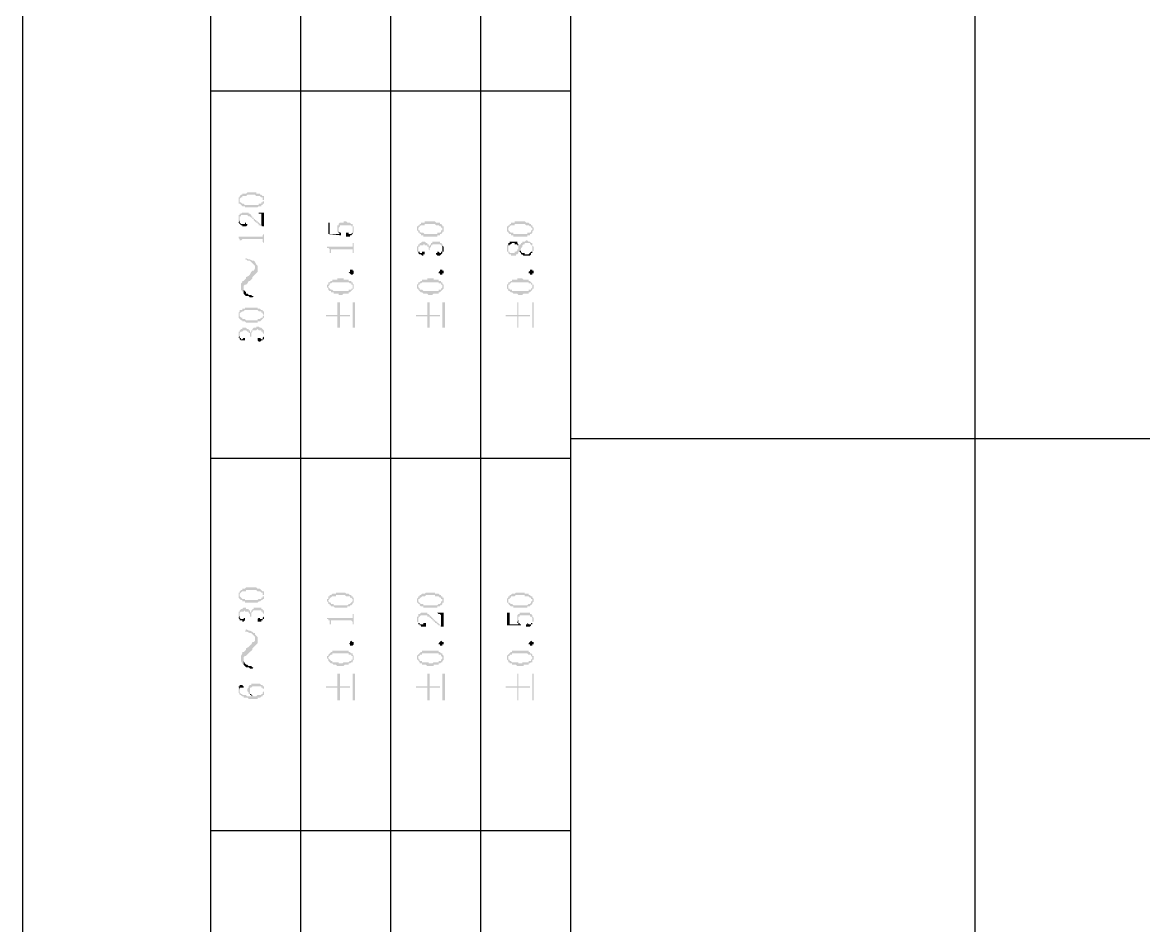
# Model space of a CAD drawing. Header units: millimetres. Extents: x 7018 to 13530, y 4187 to 5692.
# Drawn here: x 7965.94 to 8005.89, y 5014.29 to 5046.48 of the extents above; entities that cross this region are included whole.
import ezdxf

# ---------------------------------------------------------------- set-up
doc = ezdxf.new("R2010")
doc.units = ezdxf.units.MM

msp = doc.modelspace()

# ---------------------------------------------------------------- hatches: boundary and pattern name
at = {"transparency": 33554559}
for points in [[(7973.643, 5040.151), (7973.643, 5040.061), (7973.643, 5040.016), (7973.688, 5040.016), (7973.688, 5040.151), (7973.688, 5040.196), (7973.688, 5040.196), (7973.733, 5040.242), (7973.779, 5040.242), (7973.779, 5040.287), (7973.914, 5040.287), (7973.959, 5040.332), (7974.23, 5040.332), (7974.275, 5040.287), (7974.41, 5040.287), (7974.456, 5040.242), (7974.501, 5040.242), (7974.501, 5040.196), (7974.501, 5040.151), (7974.546, 5040.151), (7974.546, 5040.287), (7974.501, 5040.287), (7974.456, 5040.332), (7974.41, 5040.332), (7974.41, 5040.377), (7974.275, 5040.377), (7974.275, 5040.422), (7973.959, 5040.422), (7973.914, 5040.377), (7973.779, 5040.377), (7973.779, 5040.332), (7973.733, 5040.332), (7973.688, 5040.287), (7973.688, 5040.242), (7973.643, 5040.242), (7973.643, 5040.196)], [(7973.688, 5040.016), (7973.688, 5040.016), (7973.733, 5039.971), (7973.733, 5039.971), (7973.779, 5039.926), (7973.869, 5039.926), (7973.869, 5039.881), (7974.32, 5039.881), (7974.365, 5039.926), (7974.456, 5039.926), (7974.456, 5039.971), (7974.501, 5039.971), (7974.501, 5040.016), (7974.546, 5040.016), (7974.546, 5040.061), (7974.546, 5040.106), (7974.546, 5040.151), (7974.546, 5040.196), (7974.546, 5040.242), (7974.546, 5040.287), (7974.546, 5040.106), (7974.501, 5040.106), (7974.501, 5040.061), (7974.456, 5040.061), (7974.456, 5040.016), (7974.365, 5040.016), (7974.365, 5039.971), (7973.869, 5039.971), (7973.824, 5040.016), (7973.779, 5040.016), (7973.733, 5040.061), (7973.688, 5040.061), (7973.688, 5040.106), (7973.688, 5040.151)], [(7973.643, 5039.474), (7973.643, 5039.429), (7973.643, 5039.339), (7973.643, 5039.339), (7973.688, 5039.429), (7973.688, 5039.519), (7973.688, 5039.565), (7973.733, 5039.565), (7973.733, 5039.61), (7973.959, 5039.61), (7974.004, 5039.565), (7974.049, 5039.565), (7974.095, 5039.519), (7974.14, 5039.519), (7974.14, 5039.474), (7974.185, 5039.474), (7974.185, 5039.429), (7974.185, 5039.429), (7974.23, 5039.384), (7974.23, 5039.384), (7974.275, 5039.339), (7974.32, 5039.339), (7974.32, 5039.294), (7974.365, 5039.294), (7974.365, 5039.249), (7974.41, 5039.249), (7974.456, 5039.204), (7974.501, 5039.204), (7974.456, 5039.249), (7974.456, 5039.249), (7974.41, 5039.294), (7974.41, 5039.294), (7974.365, 5039.339), (7974.365, 5039.339), (7974.32, 5039.384), (7974.275, 5039.384), (7974.275, 5039.429), (7974.23, 5039.429), (7974.23, 5039.474), (7974.185, 5039.474), (7974.185, 5039.519), (7974.14, 5039.519), (7974.14, 5039.565), (7974.095, 5039.565), (7974.095, 5039.61), (7974.095, 5039.61), (7974.049, 5039.655), (7974.004, 5039.655), (7974.004, 5039.7), (7973.779, 5039.7), (7973.733, 5039.655), (7973.688, 5039.655), (7973.688, 5039.61), (7973.643, 5039.61), (7973.643, 5039.565)], [(7973.643, 5039.339), (7973.688, 5039.294), (7973.688, 5039.294), (7973.733, 5039.249), (7973.779, 5039.249), (7973.779, 5039.204), (7973.914, 5039.204), (7973.959, 5039.249), (7973.959, 5039.294), (7973.914, 5039.294), (7973.914, 5039.339), (7973.869, 5039.339), (7973.869, 5039.294), (7973.733, 5039.294), (7973.688, 5039.339), (7973.688, 5039.429), (7973.688, 5039.429)], [(7974.32, 5039.7), (7974.365, 5039.7), (7974.365, 5039.655), (7974.456, 5039.655), (7974.456, 5039.61), (7974.456, 5039.249), (7974.501, 5039.204), (7974.546, 5039.204), (7974.546, 5039.7)], [(7976.848, 5039.339), (7976.848, 5038.933), (7977.299, 5038.888), (7977.299, 5038.933), (7977.299, 5038.978), (7977.254, 5038.933), (7976.893, 5038.933), (7976.893, 5039.339)], [(7977.164, 5039.158), (7977.164, 5039.068), (7977.164, 5039.023), (7977.164, 5039.023), (7977.209, 5038.978), (7977.209, 5039.113), (7977.209, 5039.158), (7977.209, 5039.158), (7977.254, 5039.204), (7977.254, 5039.249), (7977.66, 5039.249), (7977.66, 5039.204), (7977.705, 5039.204), (7977.705, 5039.158), (7977.705, 5039.113), (7977.705, 5038.978), (7977.75, 5038.978), (7977.75, 5039.023), (7977.75, 5039.113), (7977.75, 5039.158), (7977.75, 5039.204), (7977.705, 5039.204), (7977.705, 5039.249), (7977.705, 5039.294), (7977.66, 5039.294), (7977.615, 5039.339), (7977.525, 5039.339), (7977.479, 5039.384), (7977.389, 5039.384), (7977.389, 5039.339), (7977.254, 5039.339), (7977.209, 5039.294), (7977.209, 5039.249), (7977.164, 5039.249), (7977.164, 5039.204)], [(7977.209, 5038.978), (7977.209, 5038.978), (7977.254, 5038.933), (7977.254, 5038.933), (7977.299, 5038.978), (7977.254, 5038.978), (7977.209, 5039.023), (7977.209, 5039.068), (7977.209, 5039.113)], [(7977.479, 5038.933), (7977.479, 5038.843), (7977.615, 5038.843), (7977.615, 5038.888), (7977.66, 5038.888), (7977.705, 5038.933), (7977.705, 5039.113), (7977.705, 5039.023), (7977.705, 5038.978), (7977.705, 5038.978), (7977.66, 5038.933), (7977.57, 5038.933), (7977.57, 5038.978), (7977.479, 5038.978)], [(7980.007, 5039.113), (7980.007, 5039.068), (7980.007, 5039.068), (7980.052, 5039.023), (7980.052, 5038.978), (7980.052, 5039.113), (7980.052, 5039.158), (7980.052, 5039.158), (7980.097, 5039.204), (7980.097, 5039.204), (7980.142, 5039.249), (7980.278, 5039.249), (7980.278, 5039.294), (7980.639, 5039.294), (7980.684, 5039.249), (7980.774, 5039.249), (7980.819, 5039.204), (7980.864, 5039.204), (7980.864, 5039.158), (7980.909, 5039.158), (7980.909, 5039.113), (7980.909, 5039.249), (7980.909, 5039.249), (7980.864, 5039.294), (7980.819, 5039.294), (7980.819, 5039.339), (7980.684, 5039.339), (7980.639, 5039.384), (7980.278, 5039.384), (7980.278, 5039.339), (7980.142, 5039.339), (7980.142, 5039.294), (7980.097, 5039.294), (7980.097, 5039.249), (7980.052, 5039.249), (7980.052, 5039.204), (7980.007, 5039.204)], [(7980.052, 5038.978), (7980.097, 5038.978), (7980.097, 5038.933), (7980.142, 5038.933), (7980.142, 5038.888), (7980.233, 5038.888), (7980.233, 5038.843), (7980.729, 5038.843), (7980.729, 5038.888), (7980.819, 5038.888), (7980.819, 5038.933), (7980.864, 5038.933), (7980.909, 5038.978), (7980.909, 5039.023), (7980.955, 5039.023), (7980.955, 5039.068), (7980.955, 5039.113), (7980.955, 5039.158), (7980.955, 5039.204), (7980.909, 5039.204), (7980.909, 5039.249), (7980.909, 5039.113), (7980.909, 5039.068), (7980.864, 5039.068), (7980.864, 5039.023), (7980.864, 5039.023), (7980.819, 5038.978), (7980.729, 5038.978), (7980.729, 5038.933), (7980.278, 5038.933), (7980.233, 5038.978), (7980.142, 5038.978), (7980.097, 5039.023), (7980.097, 5039.068), (7980.052, 5039.068), (7980.052, 5039.113)], [(7983.211, 5039.113), (7983.211, 5039.068), (7983.211, 5039.023), (7983.256, 5039.023), (7983.256, 5038.978), (7983.256, 5039.113), (7983.256, 5039.158), (7983.256, 5039.158), (7983.302, 5039.204), (7983.302, 5039.204), (7983.347, 5039.249), (7983.482, 5039.249), (7983.482, 5039.294), (7983.843, 5039.294), (7983.888, 5039.249), (7983.978, 5039.249), (7984.024, 5039.204), (7984.069, 5039.204), (7984.069, 5039.158), (7984.114, 5039.158), (7984.114, 5039.113), (7984.114, 5039.249), (7984.069, 5039.249), (7984.069, 5039.294), (7984.024, 5039.294), (7983.978, 5039.339), (7983.888, 5039.339), (7983.843, 5039.384), (7983.482, 5039.384), (7983.482, 5039.339), (7983.347, 5039.339), (7983.347, 5039.294), (7983.302, 5039.294), (7983.302, 5039.249), (7983.256, 5039.249), (7983.256, 5039.204), (7983.211, 5039.204)], [(7983.256, 5038.978), (7983.256, 5038.978), (7983.302, 5038.933), (7983.347, 5038.933), (7983.347, 5038.888), (7983.437, 5038.888), (7983.437, 5038.843), (7983.933, 5038.843), (7983.933, 5038.888), (7984.024, 5038.888), (7984.024, 5038.933), (7984.069, 5038.933), (7984.114, 5038.978), (7984.114, 5039.023), (7984.114, 5039.023), (7984.159, 5039.068), (7984.159, 5039.113), (7984.159, 5039.158), (7984.159, 5039.158), (7984.114, 5039.204), (7984.114, 5039.249), (7984.114, 5039.113), (7984.114, 5039.068), (7984.069, 5039.068), (7984.069, 5039.023), (7984.069, 5039.023), (7984.024, 5038.978), (7983.933, 5038.978), (7983.933, 5038.933), (7983.437, 5038.933), (7983.437, 5038.978), (7983.347, 5038.978), (7983.302, 5039.023), (7983.302, 5039.023), (7983.256, 5039.068), (7983.256, 5039.113)], [(7973.643, 5038.843), (7973.643, 5038.797), (7973.643, 5038.797), (7973.688, 5038.752), (7973.688, 5038.707), (7973.733, 5038.707), (7973.733, 5038.572), (7973.733, 5038.707), (7973.733, 5038.707), (7973.779, 5038.752), (7974.501, 5038.752), (7974.501, 5038.707), (7974.501, 5038.662), (7974.546, 5038.617), (7974.546, 5038.572), (7974.546, 5038.978), (7974.546, 5038.933), (7974.501, 5038.888), (7974.501, 5038.843), (7974.456, 5038.843)], [(7976.802, 5038.481), (7976.802, 5038.436), (7976.848, 5038.436), (7976.893, 5038.391), (7976.893, 5038.301), (7976.893, 5038.256), (7976.938, 5038.256), (7976.938, 5038.346), (7976.938, 5038.391), (7977.705, 5038.391), (7977.705, 5038.346), (7977.705, 5038.301), (7977.705, 5038.256), (7977.75, 5038.256), (7977.75, 5038.617), (7977.705, 5038.617), (7977.705, 5038.527), (7977.705, 5038.481), (7977.615, 5038.481)], [(7980.007, 5038.391), (7980.007, 5038.301), (7980.052, 5038.301), (7980.052, 5038.391), (7980.052, 5038.436), (7980.052, 5038.481), (7980.097, 5038.481), (7980.097, 5038.527), (7980.233, 5038.527), (7980.233, 5038.572), (7980.278, 5038.572), (7980.278, 5038.527), (7980.368, 5038.527), (7980.368, 5038.481), (7980.413, 5038.481), (7980.413, 5038.436), (7980.413, 5038.391), (7980.413, 5038.391), (7980.458, 5038.346), (7980.458, 5038.391), (7980.458, 5038.436), (7980.503, 5038.481), (7980.503, 5038.527), (7980.548, 5038.527), (7980.548, 5038.572), (7980.819, 5038.572), (7980.864, 5038.527), (7980.864, 5038.527), (7980.909, 5038.481), (7980.909, 5038.436), (7980.909, 5038.391), (7980.909, 5038.572), (7980.909, 5038.572), (7980.864, 5038.617), (7980.819, 5038.617), (7980.819, 5038.662), (7980.548, 5038.662), (7980.548, 5038.617), (7980.503, 5038.617), (7980.503, 5038.572), (7980.503, 5038.572), (7980.458, 5038.527), (7980.458, 5038.481), (7980.458, 5038.481), (7980.413, 5038.527), (7980.413, 5038.572), (7980.368, 5038.572), (7980.368, 5038.617), (7980.323, 5038.617), (7980.278, 5038.662), (7980.187, 5038.662), (7980.142, 5038.617), (7980.097, 5038.617), (7980.097, 5038.572), (7980.052, 5038.572), (7980.052, 5038.527), (7980.052, 5038.527), (7980.007, 5038.481), (7980.007, 5038.436)], [(7983.211, 5038.436), (7983.211, 5038.391), (7983.211, 5038.301), (7983.256, 5038.301), (7983.256, 5038.256), (7983.256, 5038.256), (7983.302, 5038.211), (7983.347, 5038.211), (7983.347, 5038.166), (7983.527, 5038.166), (7983.527, 5038.211), (7983.572, 5038.211), (7983.617, 5038.256), (7983.617, 5038.301), (7983.663, 5038.301), (7983.663, 5038.346), (7983.663, 5038.346), (7983.708, 5038.391), (7983.708, 5038.436), (7983.708, 5038.436), (7983.753, 5038.481), (7983.753, 5038.527), (7983.753, 5038.527), (7983.798, 5038.572), (7983.843, 5038.572), (7983.843, 5038.617), (7984.024, 5038.617), (7984.024, 5038.572), (7984.069, 5038.572), (7984.069, 5038.527), (7984.114, 5038.527), (7984.114, 5038.436), (7984.114, 5038.301), (7984.114, 5038.301), (7984.159, 5038.346), (7984.159, 5038.436), (7984.159, 5038.481), (7984.159, 5038.481), (7984.114, 5038.527), (7984.114, 5038.572), (7984.114, 5038.617), (7984.069, 5038.617), (7984.024, 5038.662), (7983.978, 5038.662), (7983.933, 5038.707), (7983.888, 5038.707), (7983.843, 5038.662), (7983.753, 5038.662), (7983.753, 5038.617), (7983.708, 5038.617), (7983.708, 5038.572), (7983.663, 5038.572), (7983.663, 5038.527), (7983.617, 5038.527), (7983.617, 5038.481), (7983.617, 5038.391), (7983.572, 5038.391), (7983.572, 5038.346), (7983.572, 5038.346), (7983.527, 5038.301), (7983.482, 5038.301), (7983.482, 5038.256), (7983.302, 5038.256), (7983.302, 5038.301), (7983.256, 5038.301), (7983.256, 5038.346), (7983.256, 5038.572), (7983.211, 5038.527)], [(7983.256, 5038.572), (7983.256, 5038.436), (7983.256, 5038.481), (7983.256, 5038.527), (7983.302, 5038.527), (7983.302, 5038.572), (7983.347, 5038.572), (7983.392, 5038.617), (7983.482, 5038.617), (7983.482, 5038.572), (7983.572, 5038.572), (7983.572, 5038.527), (7983.617, 5038.527), (7983.617, 5038.481), (7983.617, 5038.572), (7983.617, 5038.572), (7983.572, 5038.617), (7983.572, 5038.662), (7983.302, 5038.662), (7983.302, 5038.617), (7983.256, 5038.617)], [(7980.052, 5038.301), (7980.052, 5038.256), (7980.052, 5038.256), (7980.097, 5038.211), (7980.142, 5038.211), (7980.187, 5038.166), (7980.233, 5038.166), (7980.233, 5038.211), (7980.278, 5038.211), (7980.278, 5038.256), (7980.278, 5038.301), (7980.187, 5038.301), (7980.187, 5038.256), (7980.097, 5038.256), (7980.097, 5038.301), (7980.052, 5038.301), (7980.052, 5038.346), (7980.052, 5038.391)], [(7980.684, 5038.211), (7980.684, 5038.211), (7980.729, 5038.166), (7980.819, 5038.166), (7980.864, 5038.211), (7980.864, 5038.211), (7980.909, 5038.256), (7980.909, 5038.301), (7980.955, 5038.301), (7980.955, 5038.391), (7980.955, 5038.436), (7980.955, 5038.481), (7980.955, 5038.481), (7980.909, 5038.527), (7980.909, 5038.391), (7980.909, 5038.346), (7980.909, 5038.301), (7980.864, 5038.301), (7980.864, 5038.256), (7980.819, 5038.256), (7980.774, 5038.301), (7980.729, 5038.301), (7980.729, 5038.256), (7980.684, 5038.256)], [(7983.663, 5038.301), (7983.708, 5038.256), (7983.708, 5038.211), (7983.753, 5038.211), (7983.798, 5038.166), (7984.024, 5038.166), (7984.069, 5038.211), (7984.069, 5038.256), (7984.114, 5038.256), (7984.114, 5038.436), (7984.114, 5038.346), (7984.114, 5038.301), (7984.069, 5038.301), (7984.024, 5038.256), (7984.024, 5038.256), (7983.978, 5038.211), (7983.843, 5038.211), (7983.843, 5038.256), (7983.753, 5038.256), (7983.708, 5038.301), (7983.708, 5038.346), (7983.663, 5038.346)], [(7973.869, 5038.03), (7973.914, 5038.03), (7973.959, 5037.985), (7974.049, 5037.985), (7974.095, 5037.94), (7974.14, 5037.895), (7974.14, 5037.895), (7974.185, 5037.85), (7974.23, 5037.804), (7974.23, 5037.489), (7974.23, 5037.489), (7974.275, 5037.534), (7974.32, 5037.579), (7974.32, 5037.804), (7974.275, 5037.85), (7974.23, 5037.94), (7974.23, 5037.94), (7974.185, 5037.985), (7974.14, 5037.985), (7974.049, 5038.03), (7974.004, 5038.03), (7973.914, 5038.075)], [(7973.733, 5037.037), (7973.733, 5036.947), (7973.779, 5036.902), (7973.824, 5036.812), (7973.824, 5036.992), (7973.824, 5037.082), (7973.869, 5037.127), (7973.914, 5037.127), (7973.959, 5037.173), (7974.004, 5037.263), (7974.049, 5037.263), (7974.095, 5037.308), (7974.14, 5037.353), (7974.14, 5037.398), (7974.185, 5037.443), (7974.23, 5037.489), (7974.23, 5037.759), (7974.23, 5037.714), (7974.185, 5037.624), (7974.14, 5037.624), (7974.095, 5037.579), (7974.049, 5037.489), (7974.049, 5037.489), (7974.004, 5037.443), (7973.914, 5037.398), (7973.914, 5037.353), (7973.869, 5037.308), (7973.824, 5037.263), (7973.779, 5037.263), (7973.779, 5037.218), (7973.733, 5037.173), (7973.733, 5037.082)], [(7977.75, 5037.579), (7977.75, 5037.534), (7977.75, 5037.534), (7977.705, 5037.489), (7977.66, 5037.489), (7977.615, 5037.534), (7977.615, 5037.534), (7977.57, 5037.579), (7977.615, 5037.579), (7977.615, 5037.624), (7977.615, 5037.669), (7977.705, 5037.669), (7977.705, 5037.624), (7977.75, 5037.624), (7977.75, 5037.579)], [(7980.955, 5037.579), (7980.955, 5037.534), (7980.909, 5037.534), (7980.909, 5037.489), (7980.819, 5037.489), (7980.819, 5037.534), (7980.774, 5037.534), (7980.774, 5037.579), (7980.774, 5037.579), (7980.819, 5037.624), (7980.819, 5037.669), (7980.909, 5037.669), (7980.909, 5037.624), (7980.955, 5037.624), (7980.955, 5037.579)], [(7984.159, 5037.579), (7984.159, 5037.534), (7984.114, 5037.534), (7984.114, 5037.489), (7984.024, 5037.489), (7984.024, 5037.534), (7983.978, 5037.534), (7983.978, 5037.579), (7983.978, 5037.579), (7984.024, 5037.624), (7984.024, 5037.669), (7984.114, 5037.669), (7984.114, 5037.624), (7984.159, 5037.624), (7984.159, 5037.579)], [(7976.802, 5037.082), (7976.802, 5037.037), (7976.802, 5037.037), (7976.848, 5036.992), (7976.848, 5036.947), (7976.848, 5037.082), (7976.848, 5037.082), (7976.893, 5037.127), (7976.893, 5037.173), (7976.938, 5037.173), (7976.983, 5037.218), (7977.57, 5037.218), (7977.615, 5037.173), (7977.66, 5037.173), (7977.66, 5037.127), (7977.705, 5037.127), (7977.705, 5037.082), (7977.705, 5037.218), (7977.66, 5037.218), (7977.66, 5037.263), (7977.57, 5037.263), (7977.57, 5037.308), (7977.389, 5037.308), (7977.389, 5037.353), (7977.164, 5037.353), (7977.164, 5037.308), (7976.983, 5037.308), (7976.983, 5037.263), (7976.938, 5037.263), (7976.893, 5037.218), (7976.848, 5037.218), (7976.848, 5037.173), (7976.848, 5037.127), (7976.802, 5037.127)], [(7976.848, 5036.947), (7976.893, 5036.902), (7976.938, 5036.902), (7976.938, 5036.857), (7977.028, 5036.857), (7977.028, 5036.812), (7977.209, 5036.812), (7977.209, 5036.766), (7977.344, 5036.766), (7977.389, 5036.812), (7977.57, 5036.812), (7977.57, 5036.857), (7977.615, 5036.857), (7977.66, 5036.902), (7977.66, 5036.902), (7977.705, 5036.947), (7977.705, 5036.947), (7977.75, 5036.992), (7977.75, 5037.082), (7977.75, 5037.127), (7977.75, 5037.127), (7977.705, 5037.173), (7977.705, 5037.037), (7977.705, 5036.992), (7977.66, 5036.992), (7977.66, 5036.947), (7977.57, 5036.947), (7977.57, 5036.902), (7977.028, 5036.902), (7976.983, 5036.947), (7976.938, 5036.947), (7976.893, 5036.992), (7976.893, 5036.992), (7976.848, 5037.037), (7976.848, 5037.082)], [(7980.007, 5037.082), (7980.007, 5037.037), (7980.007, 5036.992), (7980.052, 5036.992), (7980.052, 5036.947), (7980.052, 5037.082), (7980.052, 5037.127), (7980.097, 5037.127), (7980.097, 5037.173), (7980.142, 5037.173), (7980.187, 5037.218), (7980.774, 5037.218), (7980.774, 5037.173), (7980.864, 5037.173), (7980.864, 5037.127), (7980.909, 5037.127), (7980.909, 5037.082), (7980.909, 5037.218), (7980.864, 5037.218), (7980.864, 5037.263), (7980.774, 5037.263), (7980.774, 5037.308), (7980.594, 5037.308), (7980.594, 5037.353), (7980.368, 5037.353), (7980.368, 5037.308), (7980.187, 5037.308), (7980.187, 5037.263), (7980.142, 5037.263), (7980.097, 5037.218), (7980.052, 5037.218), (7980.052, 5037.173), (7980.052, 5037.173), (7980.007, 5037.127)], [(7980.052, 5036.947), (7980.097, 5036.902), (7980.097, 5036.902), (7980.142, 5036.857), (7980.187, 5036.857), (7980.233, 5036.812), (7980.368, 5036.812), (7980.413, 5036.766), (7980.548, 5036.766), (7980.594, 5036.812), (7980.774, 5036.812), (7980.774, 5036.857), (7980.819, 5036.857), (7980.864, 5036.902), (7980.864, 5036.902), (7980.909, 5036.947), (7980.909, 5036.947), (7980.955, 5036.992), (7980.955, 5037.082), (7980.955, 5037.127), (7980.955, 5037.127), (7980.909, 5037.173), (7980.909, 5037.037), (7980.909, 5037.037), (7980.864, 5036.992), (7980.864, 5036.947), (7980.774, 5036.947), (7980.774, 5036.902), (7980.233, 5036.902), (7980.187, 5036.947), (7980.097, 5036.947), (7980.097, 5036.992), (7980.097, 5036.992), (7980.052, 5037.037), (7980.052, 5037.082)], [(7983.211, 5037.082), (7983.211, 5037.037), (7983.211, 5036.992), (7983.211, 5036.992), (7983.256, 5036.947), (7983.256, 5037.082), (7983.256, 5037.127), (7983.302, 5037.127), (7983.302, 5037.173), (7983.347, 5037.173), (7983.347, 5037.218), (7983.978, 5037.218), (7983.978, 5037.173), (7984.069, 5037.173), (7984.069, 5037.127), (7984.114, 5037.127), (7984.114, 5037.082), (7984.114, 5037.173), (7984.069, 5037.218), (7984.069, 5037.218), (7984.024, 5037.263), (7983.978, 5037.263), (7983.978, 5037.308), (7983.798, 5037.308), (7983.753, 5037.353), (7983.572, 5037.353), (7983.572, 5037.308), (7983.392, 5037.308), (7983.392, 5037.263), (7983.347, 5037.263), (7983.302, 5037.218), (7983.256, 5037.218), (7983.256, 5037.173), (7983.256, 5037.173), (7983.211, 5037.127)], [(7983.256, 5036.947), (7983.256, 5036.902), (7983.302, 5036.902), (7983.347, 5036.857), (7983.392, 5036.857), (7983.437, 5036.812), (7983.572, 5036.812), (7983.617, 5036.766), (7983.753, 5036.766), (7983.798, 5036.812), (7983.978, 5036.812), (7983.978, 5036.857), (7984.024, 5036.857), (7984.069, 5036.902), (7984.069, 5036.902), (7984.114, 5036.947), (7984.114, 5036.992), (7984.159, 5036.992), (7984.159, 5037.082), (7984.159, 5037.127), (7984.114, 5037.127), (7984.114, 5037.173), (7984.114, 5037.037), (7984.114, 5037.037), (7984.069, 5036.992), (7984.069, 5036.947), (7983.978, 5036.947), (7983.978, 5036.902), (7983.392, 5036.902), (7983.392, 5036.947), (7983.302, 5036.947), (7983.302, 5036.992), (7983.256, 5036.992), (7983.256, 5037.037), (7983.256, 5037.082)], [(7973.824, 5036.812), (7973.824, 5036.812), (7973.869, 5036.766), (7973.914, 5036.721), (7974.004, 5036.721), (7974.049, 5036.676), (7974.14, 5036.676), (7974.185, 5036.721), (7974.14, 5036.721), (7974.095, 5036.766), (7974.004, 5036.766), (7973.959, 5036.812), (7973.914, 5036.812), (7973.914, 5036.857), (7973.869, 5036.902), (7973.824, 5036.947), (7973.824, 5036.992)], [(7973.643, 5036.044), (7973.643, 5035.999), (7973.643, 5035.954), (7973.643, 5035.954), (7973.688, 5035.909), (7973.688, 5036.044), (7973.688, 5036.089), (7973.688, 5036.135), (7973.733, 5036.135), (7973.779, 5036.18), (7973.824, 5036.18), (7973.869, 5036.225), (7974.32, 5036.225), (7974.365, 5036.18), (7974.456, 5036.18), (7974.456, 5036.135), (7974.501, 5036.135), (7974.501, 5036.089), (7974.501, 5036.089), (7974.546, 5036.044), (7974.546, 5036.18), (7974.501, 5036.18), (7974.501, 5036.225), (7974.456, 5036.225), (7974.41, 5036.27), (7974.32, 5036.27), (7974.32, 5036.315), (7973.869, 5036.315), (7973.869, 5036.27), (7973.779, 5036.27), (7973.779, 5036.225), (7973.688, 5036.225), (7973.688, 5036.18), (7973.688, 5036.18), (7973.643, 5036.135), (7973.643, 5036.089), (7973.643, 5036.089)], [(7976.757, 5036.044), (7976.757, 5035.999), (7977.164, 5035.999), (7977.164, 5035.593), (7977.254, 5035.593), (7977.254, 5035.999), (7977.615, 5035.999), (7977.615, 5036.044), (7977.254, 5036.044), (7977.254, 5036.496), (7977.164, 5036.496), (7977.164, 5036.044)], [(7977.795, 5035.593), (7977.795, 5036.496), (7977.705, 5036.496), (7977.705, 5035.593)], [(7979.962, 5036.044), (7979.962, 5035.999), (7980.368, 5035.999), (7980.368, 5035.593), (7980.458, 5035.593), (7980.458, 5035.999), (7980.819, 5035.999), (7980.819, 5036.044), (7980.458, 5036.044), (7980.458, 5036.496), (7980.368, 5036.496), (7980.368, 5036.044)], [(7981, 5035.593), (7981, 5036.496), (7980.909, 5036.496), (7980.909, 5035.593)], [(7983.166, 5036.044), (7983.166, 5035.999), (7983.572, 5035.999), (7983.572, 5035.593), (7983.617, 5035.593), (7983.617, 5035.999), (7984.024, 5035.999), (7984.024, 5036.044), (7983.617, 5036.044), (7983.617, 5036.496), (7983.572, 5036.496), (7983.572, 5036.044)], [(7984.159, 5035.593), (7984.159, 5036.496), (7984.114, 5036.496), (7984.114, 5035.593)], [(7973.688, 5035.909), (7973.688, 5035.909), (7973.733, 5035.864), (7973.779, 5035.864), (7973.779, 5035.819), (7973.869, 5035.819), (7973.914, 5035.774), (7974.32, 5035.774), (7974.32, 5035.819), (7974.41, 5035.819), (7974.456, 5035.864), (7974.456, 5035.864), (7974.501, 5035.909), (7974.501, 5035.909), (7974.546, 5035.954), (7974.546, 5036.044), (7974.546, 5036.089), (7974.546, 5036.135), (7974.546, 5036.18), (7974.546, 5036.044), (7974.546, 5036.044), (7974.501, 5035.999), (7974.501, 5035.954), (7974.456, 5035.954), (7974.41, 5035.909), (7974.32, 5035.909), (7974.32, 5035.864), (7973.914, 5035.864), (7973.869, 5035.909), (7973.779, 5035.909), (7973.779, 5035.954), (7973.733, 5035.954), (7973.688, 5035.999), (7973.688, 5036.044), (7973.688, 5036.044)], [(7973.643, 5035.367), (7973.643, 5035.322), (7973.643, 5035.277), (7973.643, 5035.232), (7973.688, 5035.322), (7973.688, 5035.412), (7973.688, 5035.412), (7973.733, 5035.458), (7973.779, 5035.458), (7973.824, 5035.503), (7973.914, 5035.503), (7973.959, 5035.458), (7974.004, 5035.458), (7974.004, 5035.412), (7974.049, 5035.412), (7974.049, 5035.367), (7974.049, 5035.277), (7974.095, 5035.277), (7974.095, 5035.322), (7974.095, 5035.412), (7974.095, 5035.412), (7974.14, 5035.458), (7974.14, 5035.503), (7974.275, 5035.503), (7974.32, 5035.548), (7974.32, 5035.548), (7974.365, 5035.503), (7974.456, 5035.503), (7974.456, 5035.458), (7974.501, 5035.458), (7974.501, 5035.412), (7974.546, 5035.367), (7974.546, 5035.322), (7974.546, 5035.503), (7974.546, 5035.503), (7974.501, 5035.548), (7974.501, 5035.548), (7974.456, 5035.593), (7974.41, 5035.593), (7974.365, 5035.638), (7974.275, 5035.638), (7974.275, 5035.593), (7974.185, 5035.593), (7974.14, 5035.548), (7974.14, 5035.503), (7974.095, 5035.503), (7974.095, 5035.458), (7974.095, 5035.458), (7974.049, 5035.412), (7974.049, 5035.458), (7974.049, 5035.503), (7974.004, 5035.503), (7974.004, 5035.548), (7973.959, 5035.548), (7973.914, 5035.593), (7973.779, 5035.593), (7973.779, 5035.548), (7973.733, 5035.548), (7973.688, 5035.503), (7973.688, 5035.458), (7973.643, 5035.458), (7973.643, 5035.412)], [(7974.32, 5035.142), (7974.32, 5035.142), (7974.365, 5035.097), (7974.41, 5035.097), (7974.456, 5035.142), (7974.501, 5035.142), (7974.501, 5035.187), (7974.546, 5035.187), (7974.546, 5035.277), (7974.546, 5035.322), (7974.546, 5035.367), (7974.546, 5035.458), (7974.546, 5035.503), (7974.546, 5035.322), (7974.546, 5035.277), (7974.546, 5035.277), (7974.501, 5035.232), (7974.501, 5035.187), (7974.456, 5035.187), (7974.41, 5035.232), (7974.32, 5035.232), (7974.32, 5035.187), (7974.32, 5035.187)], [(7973.643, 5035.232), (7973.688, 5035.232), (7973.688, 5035.187), (7973.688, 5035.187), (7973.733, 5035.142), (7973.869, 5035.142), (7973.869, 5035.187), (7973.869, 5035.232), (7973.824, 5035.232), (7973.779, 5035.187), (7973.733, 5035.187), (7973.733, 5035.232), (7973.688, 5035.232), (7973.688, 5035.322), (7973.688, 5035.322)], [(7973.643, 5026.07), (7973.643, 5026.025), (7973.643, 5025.98), (7973.643, 5025.98), (7973.688, 5025.935), (7973.688, 5026.07), (7973.688, 5026.115), (7973.688, 5026.115), (7973.733, 5026.16), (7973.733, 5026.16), (7973.779, 5026.205), (7973.914, 5026.205), (7973.914, 5026.251), (7974.275, 5026.251), (7974.32, 5026.205), (7974.41, 5026.205), (7974.456, 5026.16), (7974.501, 5026.16), (7974.501, 5026.115), (7974.501, 5026.07), (7974.546, 5026.07), (7974.546, 5026.205), (7974.501, 5026.205), (7974.456, 5026.251), (7974.456, 5026.251), (7974.41, 5026.296), (7974.32, 5026.296), (7974.275, 5026.341), (7973.914, 5026.341), (7973.869, 5026.296), (7973.779, 5026.296), (7973.779, 5026.251), (7973.733, 5026.251), (7973.688, 5026.205), (7973.688, 5026.16), (7973.643, 5026.16)], [(7973.688, 5025.935), (7973.688, 5025.935), (7973.733, 5025.89), (7973.779, 5025.89), (7973.779, 5025.844), (7973.869, 5025.844), (7973.869, 5025.799), (7974.32, 5025.799), (7974.365, 5025.844), (7974.41, 5025.844), (7974.456, 5025.89), (7974.501, 5025.89), (7974.501, 5025.935), (7974.546, 5025.935), (7974.546, 5025.98), (7974.546, 5026.025), (7974.546, 5026.07), (7974.546, 5026.115), (7974.546, 5026.16), (7974.546, 5026.205), (7974.546, 5026.025), (7974.501, 5026.025), (7974.501, 5025.98), (7974.456, 5025.98), (7974.456, 5025.935), (7974.365, 5025.935), (7974.32, 5025.89), (7973.869, 5025.89), (7973.869, 5025.935), (7973.779, 5025.935), (7973.733, 5025.98), (7973.733, 5025.98), (7973.688, 5026.025), (7973.688, 5026.07)], [(7976.802, 5025.89), (7976.802, 5025.844), (7976.848, 5025.799), (7976.848, 5025.754), (7976.848, 5025.89), (7976.848, 5025.89), (7976.893, 5025.935), (7976.893, 5025.98), (7976.938, 5025.98), (7976.983, 5026.025), (7977.118, 5026.025), (7977.118, 5026.07), (7977.434, 5026.07), (7977.479, 5026.025), (7977.615, 5026.025), (7977.615, 5025.98), (7977.66, 5025.98), (7977.705, 5025.935), (7977.705, 5025.89), (7977.705, 5026.025), (7977.66, 5026.025), (7977.66, 5026.07), (7977.615, 5026.07), (7977.57, 5026.115), (7977.479, 5026.115), (7977.434, 5026.16), (7977.118, 5026.16), (7977.118, 5026.115), (7976.983, 5026.115), (7976.938, 5026.07), (7976.893, 5026.07), (7976.893, 5026.025), (7976.848, 5026.025), (7976.848, 5025.98), (7976.848, 5025.935), (7976.802, 5025.935)], [(7976.848, 5025.754), (7976.893, 5025.754), (7976.893, 5025.709), (7976.938, 5025.709), (7976.938, 5025.664), (7977.028, 5025.664), (7977.073, 5025.619), (7977.525, 5025.619), (7977.525, 5025.664), (7977.615, 5025.664), (7977.615, 5025.709), (7977.66, 5025.709), (7977.705, 5025.754), (7977.705, 5025.799), (7977.75, 5025.799), (7977.75, 5025.844), (7977.75, 5025.89), (7977.75, 5025.935), (7977.75, 5025.98), (7977.705, 5025.98), (7977.705, 5026.025), (7977.705, 5025.844), (7977.705, 5025.844), (7977.66, 5025.799), (7977.66, 5025.799), (7977.615, 5025.754), (7977.57, 5025.754), (7977.525, 5025.709), (7977.028, 5025.709), (7977.028, 5025.754), (7976.938, 5025.754), (7976.938, 5025.799), (7976.893, 5025.799), (7976.848, 5025.844), (7976.848, 5025.89)], [(7980.007, 5025.89), (7980.007, 5025.799), (7980.052, 5025.799), (7980.052, 5025.754), (7980.052, 5025.89), (7980.052, 5025.935), (7980.097, 5025.935), (7980.097, 5025.98), (7980.142, 5025.98), (7980.187, 5026.025), (7980.278, 5026.025), (7980.323, 5026.07), (7980.639, 5026.07), (7980.639, 5026.025), (7980.774, 5026.025), (7980.819, 5025.98), (7980.864, 5025.98), (7980.864, 5025.935), (7980.909, 5025.935), (7980.909, 5025.89), (7980.909, 5026.025), (7980.864, 5026.025), (7980.864, 5026.07), (7980.819, 5026.07), (7980.774, 5026.115), (7980.639, 5026.115), (7980.639, 5026.16), (7980.323, 5026.16), (7980.278, 5026.115), (7980.187, 5026.115), (7980.142, 5026.07), (7980.097, 5026.07), (7980.097, 5026.025), (7980.052, 5026.025), (7980.052, 5025.98), (7980.052, 5025.98), (7980.007, 5025.935)], [(7980.052, 5025.754), (7980.097, 5025.754), (7980.097, 5025.709), (7980.097, 5025.709), (7980.142, 5025.664), (7980.233, 5025.664), (7980.233, 5025.619), (7980.729, 5025.619), (7980.729, 5025.664), (7980.819, 5025.664), (7980.819, 5025.709), (7980.864, 5025.709), (7980.909, 5025.754), (7980.909, 5025.799), (7980.955, 5025.799), (7980.955, 5025.844), (7980.955, 5025.89), (7980.955, 5025.935), (7980.955, 5025.98), (7980.909, 5025.98), (7980.909, 5026.025), (7980.909, 5025.844), (7980.864, 5025.844), (7980.864, 5025.799), (7980.864, 5025.799), (7980.819, 5025.754), (7980.774, 5025.754), (7980.729, 5025.709), (7980.233, 5025.709), (7980.233, 5025.754), (7980.142, 5025.754), (7980.097, 5025.799), (7980.097, 5025.799), (7980.052, 5025.844), (7980.052, 5025.89)], [(7983.211, 5025.89), (7983.211, 5025.799), (7983.256, 5025.799), (7983.256, 5025.754), (7983.256, 5025.89), (7983.256, 5025.935), (7983.302, 5025.935), (7983.302, 5025.98), (7983.347, 5025.98), (7983.347, 5026.025), (7983.482, 5026.025), (7983.527, 5026.07), (7983.843, 5026.07), (7983.843, 5026.025), (7983.978, 5026.025), (7984.024, 5025.98), (7984.069, 5025.98), (7984.069, 5025.935), (7984.114, 5025.935), (7984.114, 5025.89), (7984.114, 5026.025), (7984.069, 5026.025), (7984.024, 5026.07), (7983.978, 5026.07), (7983.978, 5026.115), (7983.843, 5026.115), (7983.843, 5026.16), (7983.527, 5026.16), (7983.482, 5026.115), (7983.392, 5026.115), (7983.347, 5026.07), (7983.302, 5026.07), (7983.302, 5026.025), (7983.256, 5026.025), (7983.256, 5025.98), (7983.256, 5025.98), (7983.211, 5025.935)], [(7983.256, 5025.754), (7983.256, 5025.754), (7983.302, 5025.709), (7983.302, 5025.709), (7983.347, 5025.664), (7983.437, 5025.664), (7983.437, 5025.619), (7983.933, 5025.619), (7983.933, 5025.664), (7984.024, 5025.664), (7984.024, 5025.709), (7984.069, 5025.709), (7984.114, 5025.754), (7984.114, 5025.799), (7984.114, 5025.799), (7984.159, 5025.844), (7984.159, 5025.89), (7984.159, 5025.935), (7984.159, 5025.935), (7984.114, 5025.98), (7984.114, 5026.025), (7984.114, 5025.844), (7984.069, 5025.844), (7984.069, 5025.799), (7984.069, 5025.799), (7984.024, 5025.754), (7983.978, 5025.754), (7983.933, 5025.709), (7983.437, 5025.709), (7983.392, 5025.754), (7983.347, 5025.754), (7983.302, 5025.799), (7983.256, 5025.799), (7983.256, 5025.844), (7983.256, 5025.89)], [(7973.643, 5025.348), (7973.643, 5025.258), (7973.643, 5025.258), (7973.688, 5025.348), (7973.688, 5025.393), (7973.688, 5025.438), (7973.688, 5025.438), (7973.733, 5025.483), (7973.824, 5025.483), (7973.869, 5025.529), (7973.869, 5025.483), (7974.004, 5025.483), (7974.004, 5025.438), (7974.004, 5025.438), (7974.049, 5025.393), (7974.049, 5025.348), (7974.049, 5025.303), (7974.095, 5025.303), (7974.095, 5025.348), (7974.095, 5025.438), (7974.095, 5025.438), (7974.14, 5025.483), (7974.14, 5025.483), (7974.185, 5025.529), (7974.456, 5025.529), (7974.456, 5025.483), (7974.501, 5025.483), (7974.501, 5025.438), (7974.501, 5025.438), (7974.546, 5025.393), (7974.546, 5025.348), (7974.546, 5025.529), (7974.501, 5025.529), (7974.501, 5025.574), (7974.456, 5025.574), (7974.456, 5025.619), (7974.185, 5025.619), (7974.185, 5025.574), (7974.14, 5025.574), (7974.14, 5025.529), (7974.095, 5025.529), (7974.095, 5025.483), (7974.095, 5025.483), (7974.049, 5025.438), (7974.049, 5025.529), (7974.004, 5025.529), (7974.004, 5025.574), (7973.914, 5025.574), (7973.914, 5025.619), (7973.824, 5025.619), (7973.779, 5025.574), (7973.733, 5025.574), (7973.688, 5025.529), (7973.688, 5025.483), (7973.643, 5025.483), (7973.643, 5025.438), (7973.643, 5025.393)], [(7974.32, 5025.167), (7974.32, 5025.122), (7974.456, 5025.122), (7974.456, 5025.167), (7974.501, 5025.167), (7974.501, 5025.213), (7974.546, 5025.213), (7974.546, 5025.258), (7974.546, 5025.348), (7974.546, 5025.393), (7974.546, 5025.438), (7974.546, 5025.483), (7974.546, 5025.348), (7974.546, 5025.303), (7974.546, 5025.303), (7974.501, 5025.258), (7974.501, 5025.213), (7974.41, 5025.213), (7974.41, 5025.258), (7974.365, 5025.258), (7974.32, 5025.213), (7974.32, 5025.213)], [(7980.007, 5025.213), (7980.007, 5025.167), (7980.007, 5025.122), (7980.052, 5025.077), (7980.052, 5025.213), (7980.052, 5025.258), (7980.052, 5025.258), (7980.097, 5025.303), (7980.097, 5025.303), (7980.142, 5025.348), (7980.368, 5025.348), (7980.368, 5025.303), (7980.458, 5025.303), (7980.458, 5025.258), (7980.503, 5025.258), (7980.503, 5025.213), (7980.548, 5025.213), (7980.548, 5025.167), (7980.594, 5025.167), (7980.594, 5025.122), (7980.639, 5025.122), (7980.639, 5025.077), (7980.684, 5025.077), (7980.729, 5025.032), (7980.729, 5025.032), (7980.774, 5024.987), (7980.819, 5024.987), (7980.819, 5024.942), (7980.864, 5024.942), (7980.864, 5024.987), (7980.819, 5024.987), (7980.819, 5025.032), (7980.774, 5025.032), (7980.774, 5025.077), (7980.729, 5025.077), (7980.729, 5025.122), (7980.684, 5025.122), (7980.639, 5025.167), (7980.639, 5025.167), (7980.594, 5025.213), (7980.594, 5025.213), (7980.548, 5025.258), (7980.548, 5025.258), (7980.503, 5025.303), (7980.503, 5025.303), (7980.458, 5025.348), (7980.458, 5025.348), (7980.413, 5025.393), (7980.368, 5025.393), (7980.368, 5025.438), (7980.142, 5025.438), (7980.097, 5025.393), (7980.052, 5025.393), (7980.052, 5025.348), (7980.052, 5025.303), (7980.007, 5025.303)], [(7980.729, 5025.438), (7980.729, 5025.438), (7980.774, 5025.393), (7980.819, 5025.393), (7980.864, 5025.348), (7980.864, 5024.942), (7980.955, 5024.942), (7980.955, 5025.438)], [(7983.211, 5025.438), (7983.211, 5024.987), (7983.708, 5024.987), (7983.708, 5025.032), (7983.302, 5025.032), (7983.302, 5025.438)], [(7983.572, 5025.213), (7983.572, 5025.167), (7983.572, 5025.122), (7983.572, 5025.077), (7983.572, 5025.077), (7983.617, 5025.213), (7983.617, 5025.258), (7983.617, 5025.303), (7983.663, 5025.303), (7983.663, 5025.348), (7984.024, 5025.348), (7984.024, 5025.303), (7984.069, 5025.303), (7984.114, 5025.258), (7984.114, 5025.032), (7984.114, 5025.122), (7984.159, 5025.122), (7984.159, 5025.167), (7984.159, 5025.258), (7984.159, 5025.258), (7984.114, 5025.303), (7984.114, 5025.348), (7984.114, 5025.348), (7984.069, 5025.393), (7984.024, 5025.393), (7984.024, 5025.438), (7983.663, 5025.438), (7983.663, 5025.393), (7983.617, 5025.393), (7983.572, 5025.348), (7983.572, 5025.258), (7983.572, 5025.258)], [(7973.643, 5025.258), (7973.688, 5025.213), (7973.688, 5025.167), (7973.779, 5025.167), (7973.779, 5025.122), (7973.824, 5025.122), (7973.869, 5025.167), (7973.869, 5025.213), (7973.869, 5025.258), (7973.824, 5025.258), (7973.824, 5025.213), (7973.733, 5025.213), (7973.688, 5025.258), (7973.688, 5025.303), (7973.688, 5025.348)], [(7976.802, 5025.258), (7976.802, 5025.213), (7976.848, 5025.213), (7976.848, 5025.167), (7976.893, 5025.167), (7976.893, 5025.122), (7976.893, 5025.077), (7976.893, 5025.032), (7976.938, 5025.032), (7976.938, 5025.122), (7976.938, 5025.167), (7977.66, 5025.167), (7977.705, 5025.122), (7977.705, 5025.077), (7977.705, 5025.032), (7977.75, 5025.032), (7977.75, 5025.393), (7977.705, 5025.393), (7977.705, 5025.303), (7977.705, 5025.258), (7977.615, 5025.258)], [(7980.052, 5025.077), (7980.052, 5025.032), (7980.097, 5025.032), (7980.097, 5024.987), (7980.142, 5024.987), (7980.142, 5024.942), (7980.323, 5024.942), (7980.323, 5024.987), (7980.323, 5025.032), (7980.323, 5025.077), (7980.233, 5025.077), (7980.233, 5025.032), (7980.097, 5025.032), (7980.097, 5025.077), (7980.052, 5025.077), (7980.052, 5025.167), (7980.052, 5025.167)], [(7983.572, 5025.077), (7983.617, 5025.077), (7983.617, 5025.032), (7983.663, 5025.032), (7983.663, 5025.077), (7983.617, 5025.077), (7983.617, 5025.122), (7983.617, 5025.213)], [(7983.888, 5024.987), (7983.888, 5024.942), (7984.024, 5024.942), (7984.069, 5024.987), (7984.069, 5025.032), (7984.114, 5025.032), (7984.114, 5025.167), (7984.114, 5025.122), (7984.114, 5025.077), (7984.069, 5025.077), (7984.069, 5025.032), (7983.978, 5025.032), (7983.933, 5025.077), (7983.933, 5025.032), (7983.888, 5025.032)], [(7973.869, 5024.761), (7973.959, 5024.761), (7974.049, 5024.716), (7974.095, 5024.716), (7974.14, 5024.671), (7974.14, 5024.671), (7974.185, 5024.626), (7974.23, 5024.581), (7974.23, 5024.265), (7974.23, 5024.265), (7974.275, 5024.31), (7974.32, 5024.355), (7974.32, 5024.581), (7974.275, 5024.626), (7974.23, 5024.671), (7974.23, 5024.716), (7974.185, 5024.716), (7974.14, 5024.761), (7974.049, 5024.806), (7974.004, 5024.806), (7973.914, 5024.852)], [(7973.733, 5023.813), (7973.733, 5023.723), (7973.779, 5023.633), (7973.824, 5023.588), (7973.824, 5023.768), (7973.824, 5023.859), (7973.869, 5023.904), (7973.914, 5023.904), (7973.959, 5023.949), (7974.004, 5023.994), (7974.049, 5024.039), (7974.095, 5024.084), (7974.14, 5024.129), (7974.14, 5024.175), (7974.185, 5024.22), (7974.23, 5024.265), (7974.23, 5024.49), (7974.23, 5024.445), (7974.185, 5024.4), (7974.14, 5024.4), (7974.095, 5024.31), (7974.049, 5024.265), (7974.049, 5024.265), (7974.004, 5024.22), (7973.914, 5024.175), (7973.914, 5024.129), (7973.869, 5024.084), (7973.824, 5024.039), (7973.779, 5024.039), (7973.779, 5023.994), (7973.733, 5023.904), (7973.733, 5023.859)], [(7977.75, 5024.355), (7977.75, 5024.31), (7977.75, 5024.31), (7977.705, 5024.265), (7977.615, 5024.265), (7977.615, 5024.31), (7977.615, 5024.31), (7977.57, 5024.355), (7977.615, 5024.355), (7977.615, 5024.4), (7977.615, 5024.4), (7977.66, 5024.445), (7977.66, 5024.445), (7977.705, 5024.4), (7977.75, 5024.4), (7977.75, 5024.355)], [(7980.955, 5024.355), (7980.955, 5024.31), (7980.909, 5024.31), (7980.909, 5024.265), (7980.819, 5024.265), (7980.819, 5024.31), (7980.774, 5024.31), (7980.774, 5024.355), (7980.774, 5024.355), (7980.819, 5024.4), (7980.819, 5024.4), (7980.864, 5024.445), (7980.864, 5024.445), (7980.909, 5024.4), (7980.955, 5024.4), (7980.955, 5024.355)], [(7984.159, 5024.355), (7984.159, 5024.31), (7984.114, 5024.31), (7984.114, 5024.265), (7984.024, 5024.265), (7984.024, 5024.31), (7983.978, 5024.31), (7983.978, 5024.355), (7983.978, 5024.355), (7984.024, 5024.4), (7984.024, 5024.4), (7984.069, 5024.445), (7984.069, 5024.445), (7984.114, 5024.4), (7984.159, 5024.4), (7984.159, 5024.355)], [(7976.802, 5023.813), (7976.802, 5023.813), (7976.848, 5023.768), (7976.848, 5023.723), (7976.848, 5023.859), (7976.848, 5023.859), (7976.893, 5023.904), (7976.893, 5023.904), (7976.938, 5023.949), (7976.983, 5023.949), (7976.983, 5023.994), (7977.57, 5023.994), (7977.57, 5023.949), (7977.66, 5023.949), (7977.66, 5023.904), (7977.705, 5023.904), (7977.705, 5023.859), (7977.705, 5023.813), (7977.705, 5023.994), (7977.66, 5023.994), (7977.615, 5024.039), (7977.57, 5024.039), (7977.57, 5024.084), (7976.983, 5024.084), (7976.983, 5024.039), (7976.938, 5024.039), (7976.893, 5023.994), (7976.893, 5023.994), (7976.848, 5023.949), (7976.848, 5023.904), (7976.802, 5023.904), (7976.802, 5023.859)], [(7976.848, 5023.723), (7976.893, 5023.678), (7976.893, 5023.678), (7976.938, 5023.633), (7976.983, 5023.633), (7977.028, 5023.588), (7977.118, 5023.588), (7977.164, 5023.543), (7977.389, 5023.543), (7977.434, 5023.588), (7977.57, 5023.588), (7977.57, 5023.633), (7977.615, 5023.633), (7977.66, 5023.678), (7977.705, 5023.678), (7977.705, 5023.723), (7977.705, 5023.723), (7977.75, 5023.768), (7977.75, 5023.813), (7977.75, 5023.859), (7977.75, 5023.904), (7977.75, 5023.904), (7977.705, 5023.949), (7977.705, 5023.813), (7977.705, 5023.768), (7977.66, 5023.768), (7977.66, 5023.723), (7977.615, 5023.723), (7977.57, 5023.678), (7977.389, 5023.678), (7977.344, 5023.633), (7977.209, 5023.633), (7977.209, 5023.678), (7976.983, 5023.678), (7976.983, 5023.723), (7976.938, 5023.723), (7976.893, 5023.768), (7976.893, 5023.768), (7976.848, 5023.813), (7976.848, 5023.813)], [(7980.007, 5023.813), (7980.007, 5023.768), (7980.052, 5023.768), (7980.052, 5023.723), (7980.052, 5023.859), (7980.052, 5023.904), (7980.097, 5023.904), (7980.097, 5023.949), (7980.187, 5023.949), (7980.187, 5023.994), (7980.774, 5023.994), (7980.774, 5023.949), (7980.864, 5023.949), (7980.864, 5023.904), (7980.864, 5023.904), (7980.909, 5023.859), (7980.909, 5023.813), (7980.909, 5023.994), (7980.864, 5023.994), (7980.819, 5024.039), (7980.774, 5024.039), (7980.774, 5024.084), (7980.187, 5024.084), (7980.187, 5024.039), (7980.142, 5024.039), (7980.097, 5023.994), (7980.097, 5023.994), (7980.052, 5023.949), (7980.052, 5023.949), (7980.007, 5023.904), (7980.007, 5023.859)], [(7980.052, 5023.723), (7980.097, 5023.678), (7980.097, 5023.633), (7980.187, 5023.633), (7980.187, 5023.588), (7980.323, 5023.588), (7980.368, 5023.543), (7980.594, 5023.543), (7980.594, 5023.588), (7980.774, 5023.588), (7980.774, 5023.633), (7980.819, 5023.633), (7980.864, 5023.678), (7980.909, 5023.678), (7980.909, 5023.723), (7980.909, 5023.723), (7980.955, 5023.768), (7980.955, 5023.813), (7980.955, 5023.859), (7980.955, 5023.904), (7980.955, 5023.904), (7980.909, 5023.949), (7980.909, 5023.813), (7980.909, 5023.813), (7980.864, 5023.768), (7980.864, 5023.723), (7980.774, 5023.723), (7980.774, 5023.678), (7980.594, 5023.678), (7980.548, 5023.633), (7980.413, 5023.633), (7980.413, 5023.678), (7980.187, 5023.678), (7980.187, 5023.723), (7980.097, 5023.723), (7980.097, 5023.768), (7980.097, 5023.768), (7980.052, 5023.813), (7980.052, 5023.813)], [(7983.211, 5023.813), (7983.211, 5023.768), (7983.211, 5023.768), (7983.256, 5023.723), (7983.256, 5023.859), (7983.256, 5023.904), (7983.302, 5023.904), (7983.302, 5023.949), (7983.392, 5023.949), (7983.392, 5023.994), (7983.933, 5023.994), (7983.978, 5023.949), (7984.069, 5023.949), (7984.069, 5023.904), (7984.069, 5023.904), (7984.114, 5023.859), (7984.114, 5023.813), (7984.114, 5023.949), (7984.069, 5023.994), (7984.024, 5023.994), (7984.024, 5024.039), (7983.978, 5024.039), (7983.978, 5024.084), (7983.392, 5024.084), (7983.392, 5024.039), (7983.347, 5024.039), (7983.302, 5023.994), (7983.302, 5023.994), (7983.256, 5023.949), (7983.256, 5023.949), (7983.211, 5023.904), (7983.211, 5023.859)], [(7983.256, 5023.723), (7983.256, 5023.678), (7983.302, 5023.678), (7983.302, 5023.633), (7983.392, 5023.633), (7983.392, 5023.588), (7983.527, 5023.588), (7983.572, 5023.543), (7983.798, 5023.543), (7983.798, 5023.588), (7983.978, 5023.588), (7983.978, 5023.633), (7984.024, 5023.633), (7984.069, 5023.678), (7984.114, 5023.678), (7984.114, 5023.723), (7984.114, 5023.768), (7984.159, 5023.768), (7984.159, 5023.813), (7984.159, 5023.859), (7984.159, 5023.904), (7984.114, 5023.904), (7984.114, 5023.949), (7984.114, 5023.813), (7984.114, 5023.813), (7984.069, 5023.768), (7984.069, 5023.723), (7983.978, 5023.723), (7983.978, 5023.678), (7983.753, 5023.678), (7983.753, 5023.633), (7983.617, 5023.633), (7983.617, 5023.678), (7983.392, 5023.678), (7983.347, 5023.723), (7983.302, 5023.723), (7983.302, 5023.768), (7983.256, 5023.768), (7983.256, 5023.813), (7983.256, 5023.813)], [(7973.824, 5023.588), (7973.824, 5023.588), (7973.869, 5023.543), (7973.914, 5023.498), (7974.004, 5023.498), (7974.049, 5023.452), (7974.14, 5023.452), (7974.185, 5023.498), (7974.14, 5023.498), (7974.095, 5023.543), (7974.004, 5023.543), (7973.959, 5023.588), (7973.914, 5023.588), (7973.869, 5023.633), (7973.824, 5023.723), (7973.824, 5023.768)], [(7976.757, 5022.821), (7976.757, 5022.775), (7977.164, 5022.775), (7977.164, 5022.324), (7977.254, 5022.324), (7977.254, 5022.775), (7977.615, 5022.775), (7977.615, 5022.821), (7977.254, 5022.821), (7977.254, 5023.272), (7977.164, 5023.272), (7977.164, 5022.821)], [(7977.795, 5022.324), (7977.795, 5023.272), (7977.705, 5023.272), (7977.705, 5022.324)], [(7979.962, 5022.821), (7979.962, 5022.775), (7980.368, 5022.775), (7980.368, 5022.324), (7980.458, 5022.324), (7980.458, 5022.775), (7980.819, 5022.775), (7980.819, 5022.821), (7980.458, 5022.821), (7980.458, 5023.272), (7980.368, 5023.272), (7980.368, 5022.821)], [(7981, 5022.324), (7981, 5023.272), (7980.909, 5023.272), (7980.909, 5022.324)], [(7983.166, 5022.821), (7983.166, 5022.775), (7983.572, 5022.775), (7983.572, 5022.324), (7983.617, 5022.324), (7983.617, 5022.775), (7984.024, 5022.775), (7984.024, 5022.821), (7983.617, 5022.821), (7983.617, 5023.272), (7983.572, 5023.272), (7983.572, 5022.821)], [(7984.159, 5022.324), (7984.159, 5023.272), (7984.114, 5023.272), (7984.114, 5022.324)], [(7973.643, 5022.821), (7973.688, 5022.685), (7973.688, 5022.73), (7973.688, 5022.775), (7973.824, 5022.775), (7973.824, 5022.821), (7973.824, 5022.821), (7973.779, 5022.866), (7973.688, 5022.866), (7973.688, 5022.821)], [(7973.643, 5022.73), (7973.643, 5022.64), (7973.643, 5022.595), (7973.643, 5022.595), (7973.688, 5022.55), (7973.688, 5022.505), (7973.733, 5022.505), (7973.779, 5022.46), (7973.824, 5022.46), (7973.824, 5022.414), (7973.959, 5022.414), (7974.004, 5022.369), (7974.32, 5022.369), (7974.32, 5022.414), (7974.41, 5022.414), (7974.456, 5022.46), (7974.501, 5022.46), (7974.501, 5022.505), (7974.546, 5022.505), (7974.546, 5022.685), (7974.546, 5022.64), (7974.546, 5022.64), (7974.501, 5022.595), (7974.501, 5022.55), (7974.456, 5022.55), (7974.456, 5022.505), (7974.32, 5022.505), (7974.275, 5022.46), (7974.185, 5022.46), (7974.14, 5022.505), (7974.14, 5022.505), (7974.095, 5022.46), (7973.959, 5022.46), (7973.914, 5022.505), (7973.779, 5022.505), (7973.779, 5022.55), (7973.733, 5022.55), (7973.688, 5022.595), (7973.688, 5022.64), (7973.688, 5022.685), (7973.688, 5022.685), (7973.643, 5022.821), (7973.643, 5022.775)], [(7973.959, 5022.685), (7973.959, 5022.64), (7974.004, 5022.595), (7974.004, 5022.55), (7974.049, 5022.55), (7974.049, 5022.685), (7974.049, 5022.73), (7974.049, 5022.775), (7974.095, 5022.775), (7974.14, 5022.821), (7974.456, 5022.821), (7974.456, 5022.775), (7974.501, 5022.775), (7974.501, 5022.73), (7974.546, 5022.73), (7974.546, 5022.685), (7974.546, 5022.55), (7974.546, 5022.595), (7974.546, 5022.685), (7974.546, 5022.775), (7974.546, 5022.821), (7974.501, 5022.821), (7974.501, 5022.866), (7974.456, 5022.866), (7974.41, 5022.911), (7974.095, 5022.911), (7974.095, 5022.866), (7974.049, 5022.866), (7974.004, 5022.821), (7974.004, 5022.775), (7974.004, 5022.775), (7973.959, 5022.73), (7973.959, 5022.73)], [(7974.049, 5022.55), (7974.049, 5022.505), (7974.095, 5022.505), (7974.095, 5022.46), (7974.14, 5022.505), (7974.095, 5022.505), (7974.095, 5022.55), (7974.049, 5022.55), (7974.049, 5022.595), (7974.049, 5022.64), (7974.049, 5022.685)]]:
    msp.add_hatch(color=256, dxfattribs=at).paths.add_polyline_path(points)

# ---------------------------------------------------------------- linework, layer by layer
for p, q in [((7972.65, 5242.873), (7972.65, 4956.132)), ((7999.875, 5242.873), (7999.875, 4986.912)), ((7985.468, 5031.644), (8381.906, 5031.644))]:
    msp.add_line(p, q)
msp.add_lwpolyline([(8385.944, 4951.873), (8385.944, 5248.873), (7965.944, 5248.873), (7965.944, 4951.873)], close=True)
for points in [[(7985.468, 5242.873), (7985.468, 4956.132)], [(7975.855, 5070.48), (7975.855, 4977.463)], [(7979.059, 5070.48), (7979.059, 4977.463)], [(7982.263, 5070.48), (7982.263, 4977.463)], [(7972.65, 5044.033), (7985.468, 5044.033)], [(7972.65, 5030.944), (7985.468, 5030.944)], [(7972.65, 5017.676), (7985.468, 5017.676)]]:
    msp.add_lwpolyline(points)

doc.saveas('drawing.dxf')
